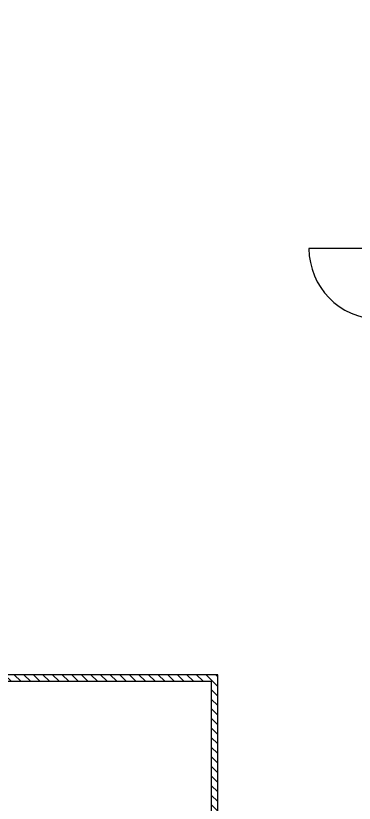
# Model space of a CAD drawing. Header units: millimetres. Extents: x -106145 to 154907, y -84585 to 152038.
# Drawn here: x 50844 to 56782, y 55365 to 69182 of the extents above; entities that cross this region are included whole.
import ezdxf

# ---------------------------------------------------------------- set-up
doc = ezdxf.new("R2010")
doc.units = ezdxf.units.MM
for name, color, linetype, lineweight in [('A-ANNO-DIMS', 7, 'Continuous', 9), ('A-ANNO-DIMS-300', 7, 'Continuous', 9), ('A-DOOR', 7, 'Continuous', 5), ('A-WALL', 7, 'Continuous', 5), ('A-WALL-PATT', 7, 'Continuous', 5)]:
    doc.layers.add(name, color=color, linetype=linetype, lineweight=lineweight)
doc.styles.add('RomanS', font='romans__.ttf', dxfattribs={"width": 0.8, "height": 1200})
doc.dimstyles.new('Diagonal_-_4_mm_RomanS', dxfattribs={"dimscale": 304.8, "dimtxt": 1219.023462, "dimasz": 1.476378, "dimexe": 0.984252, "dimexo": 0.0625, "dimgap": 0.19685, "dimtad": 1, "dimdec": 0, "dimzin": 0, "dimdsep": 46, "dimtxsty": 'RomanS', "dimblk1": 'OBLIQUE', "dimblk2": 'OBLIQUE', "dimsah": 1, "dimcen": 0.09, "dimdle": 2.362205, "dimazin": 0, "dimtfac": 1, "dimtdec": 4, "dimtix": 1, "dimtmove": 0, "dimatfit": 3, "dimfxl": 2.362205, "dimfxlon": 1, "dimtvp": 1, "dimtolj": 1, "dimtzin": 0, "dimarcsym": 2})
pattern_1 = [(315, (0, 0), (84.18955, 84.18955), [])]

# ---------------------------------------------------------------- blocks, each defined once
blk = doc.blocks.new('Curtain Wall Sgl Glass - Curtain Wall Sgl Glass-15395184-Site Plan -MAIN')
at = {"layer": 'A-DOOR', "color": 254, "lineweight": 9, "true_color": 0xdddddd}
blk.add_line((617.5, 75), (617.5, 1285.8), dxfattribs=at)
at = {"layer": 'A-DOOR', "color": 254, "true_color": 0xdddddd}
blk.add_arc((617.5, 50.8), 1235, 90, 178.87003, dxfattribs=at)
blk = doc.blocks.new('2022_11_09_AB BLOCKFACADE WITH CONTINOUS WINDOW_rvt-1-Site Plan -MAIN')
at = {"layer": 'A-WALL-PATT', "true_color": 0xeaeaea}
h = blk.add_hatch(dxfattribs=at)
h.set_pattern_fill('FP_19', color=254, style=0, pattern_type=2)
h.set_pattern_definition(pattern_1)
h.paths.add_polyline_path([(49764, 57505), (54274, 57505), (54274, 57620), (49764, 57620)], flags=0)
h = blk.add_hatch(dxfattribs=at)
h.set_pattern_fill('FP_19', color=254, style=0, pattern_type=2)
h.set_pattern_definition(pattern_1)
h.paths.add_polyline_path([(54274, 53500), (54389, 53500), (54389, 57620), (54274, 57620), (54274, 56155)], flags=0)
at = {"layer": 'A-WALL', "color": 254, "lineweight": 18, "true_color": 0xdddddd}
for p, q in [((54274, 57620), (49764, 57620)), ((54389, 57620), (54274, 57620)), ((54389, 53500), (54389, 57620)), ((49764, 57505), (54274, 57505)), ((54274, 57505), (54274, 53500))]:
    blk.add_line(p, q, dxfattribs=at)
at = {"color": 253, "lineweight": 5, "true_color": 0xaaaaaa, "rotation": 89.99999999999979}
blk.add_blockref('Curtain Wall Sgl Glass - Curtain Wall Sgl Glass-15395184-Site Plan -MAIN', (57274, 64478), dxfattribs=at)
blk = doc.blocks.new('DIMBLOCK32-Site Plan -MAIN')
at = {"layer": 'A-ANNO-DIMS-300', "transparency": 16777216}
for p, q in [((-65455, 47706), (79278, 131267)), ((79014, 130283), (78504, 131167)), ((78654, 130907), (79014, 130283)), ((-64471, 47442), (-64981, 48325)), ((-64831, 48066), (-64471, 47442))]:
    blk.add_line(p, q, dxfattribs=at)
at = {"layer": 'A-ANNO-DIMS-300', "lineweight": 35, "transparency": 16777216}
for p, q in [((78654, 130907), (78737, 131214)), ((78654, 130907), (78572, 130600)), ((-64831, 48066), (-64749, 48373)), ((-64831, 48066), (-64914, 47758))]:
    blk.add_line(p, q, dxfattribs=at)
at = {"layer": 'A-ANNO-DIMS-300', "color": 0, "transparency": 16777216, "insert": (3725, 89578), "char_height": 1200, "width": 6511.94, "attachment_point": 1, "rotation": 30, "line_spacing_factor": 0.983083, "style": 'RomanS'}
blk.add_mtext('165683', dxfattribs=at)
blk = doc.blocks.new('_Oblique')
at = {"color": 0, "linetype": 'ByBlock', "lineweight": -2}
blk.add_line((-0.5, -0.5), (0.5, 0.5), dxfattribs=at)

msp = doc.modelspace()

# ---------------------------------------------------------------- block references
at = {"lineweight": 5}
msp.add_blockref('2022_11_09_AB BLOCKFACADE WITH CONTINOUS WINDOW_rvt-1-Site Plan -MAIN', (0, 0), dxfattribs=at)

# ---------------------------------------------------------------- next in the draw order: dimensions: what is measured, and where the dimension line sits
at = {"layer": 'A-ANNO-DIMS'}
dim = msp.add_linear_dim(base=(78654.26, 130907.03), p1=(-64471.28, 47442.07), p2=(79014.26, 130283.49), angle=30, dimstyle='Diagonal_-_4_mm_RomanS', override={"dimpost": '<>', "dimfxl": 165682.835536}, dxfattribs=at)
dim.commit()
dim.dimension.update_dxf_attribs({"geometry": 'DIMBLOCK32-Site Plan -MAIN', "text_midpoint": (6578.73, 90062.68)})

doc.saveas('drawing.dxf')
